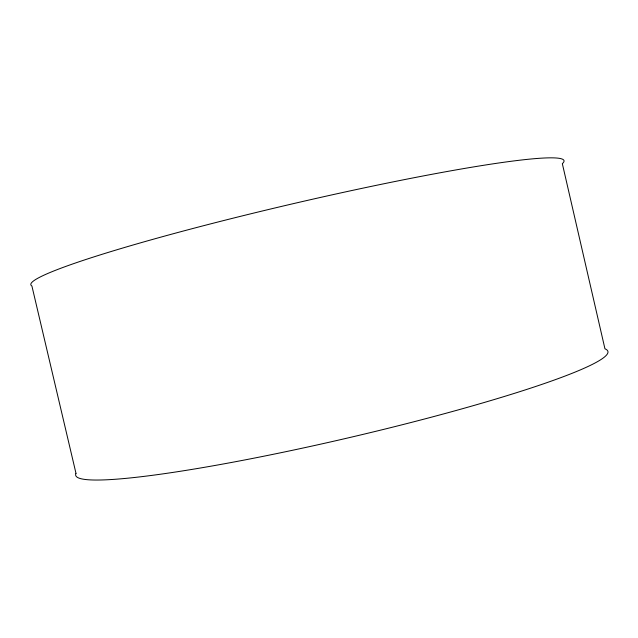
<?xml version="1.0" encoding="UTF-8"?>
<svg xmlns="http://www.w3.org/2000/svg" width="638" height="638" viewBox="0 0 638 638"><rect width="100%" height="100%" fill="white"/><g stroke="black" fill="none" stroke-linecap="round" stroke-linejoin="round"><path stroke-width="0.96" d="M75.986 473.34L31.9 285.976A273.694 19.499 -13.1 0 1 300.474 201.991A273.694 19.499 -13.1 0 1 562.333 163.655L604.944 348.803A273.216 25.297 -13.1 0 1 354.983 436.288A273.216 25.297 -13.1 0 1 75.986 473.34"/></g></svg>
